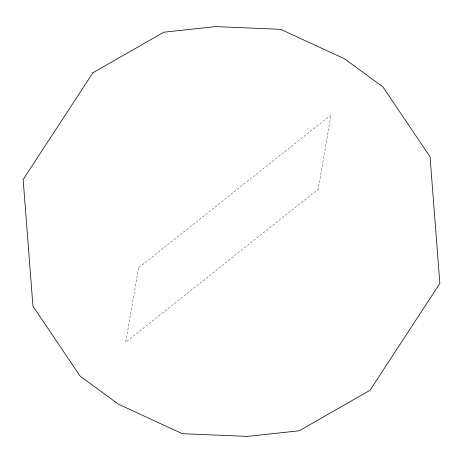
<?xml version="1.0" encoding="UTF-8"?>
<svg xmlns="http://www.w3.org/2000/svg" width="463" height="463" viewBox="0 0 463 463"><rect width="100%" height="100%" fill="white"/><g stroke="black" fill="none" stroke-linecap="round" stroke-linejoin="round"><path stroke-width="0.35" stroke-dasharray="2.31 1.74" d="M138.564 267.811L125.71 342.215L318.203 189.263L331.057 114.859L138.564 267.811"/><path stroke-width="0.69" d="M92.93 72.76L23.15 179.557L32.954 306.188L80.157 376.176L118.592 404.292L182.353 433.686L247.358 436.401L299.225 430.793L370.07 390.24L439.85 283.443L430.046 156.812L382.843 86.824L344.408 58.708L280.647 29.314L215.642 26.599L163.775 32.207L92.93 72.76"/></g></svg>
